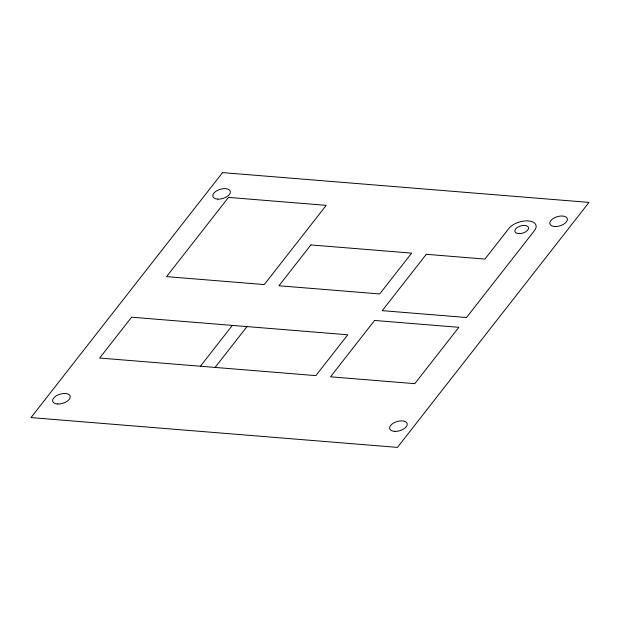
<?xml version="1.0" encoding="UTF-8"?>
<svg xmlns="http://www.w3.org/2000/svg" width="620" height="620" viewBox="0 0 620 620"><rect width="100%" height="100%" fill="white"/><g stroke="black" fill="none" stroke-linecap="round" stroke-linejoin="round"><path stroke-width="0.93" d="M200.431 366.234L232.353 325.399M215.086 367.428L247.008 326.593M222.549 172.608L31 417.601L397.451 447.392L589 202.399L222.549 172.608M131.579 317.208L99.65 358.042L315.859 375.619L347.781 334.785L131.579 317.208M228.493 197.408L166.555 276.629L264.275 284.572L326.213 205.352L228.493 197.408M310.86 244.931L278.938 285.758L379.711 293.95L411.634 253.123L310.86 244.931M374.573 320.463L330.514 376.813L414.803 383.664L458.854 327.313L374.573 320.463M426.289 254.309L382.238 310.659L466.519 317.51L534.518 230.539A14.919 7.843 -16.6 0 0 528.395 220.922A14.919 7.843 -16.6 0 0 508.865 228.454L484.925 259.075L426.289 254.309M554.885 226.517A9.091 4.782 -16.6 0 0 567.378 218.976A9.091 4.782 -16.6 0 0 553.513 218.31A9.091 4.782 -16.6 0 0 554.885 226.517M394.708 431.381A9.091 4.782 -16.6 0 0 407.208 423.84A9.091 4.782 -16.6 0 0 393.344 423.166A9.091 4.782 -16.6 0 0 394.708 431.381M57.699 403.984A9.091 4.782 -16.6 0 0 70.192 396.444A9.091 4.782 -16.6 0 0 56.335 395.769A9.091 4.782 -16.6 0 0 57.699 403.984M217.868 199.121A9.091 4.782 -16.6 0 0 230.369 191.58A9.091 4.782 -16.6 0 0 216.504 190.913A9.091 4.782 -16.6 0 0 217.868 199.121M518.793 233.601A7.107 3.736 -16.6 0 0 528.558 227.703A7.107 3.736 -16.6 0 0 517.731 227.184A7.107 3.736 -16.6 0 0 518.793 233.601"/></g></svg>
